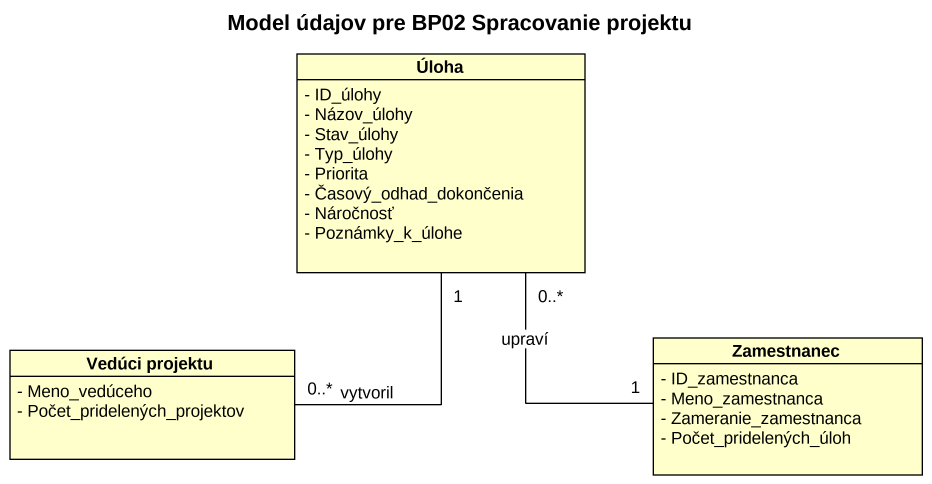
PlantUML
@startuml
title Model údajov pre BP02 Spracovanie projektu
hide circle
hide empty members
skinparam classAttributeIconSize 0
class Úloha {
  - ID_úlohy
  - Názov_úlohy
  - Stav_úlohy
  - Typ_úlohy
  - Priorita
  - Časový_odhad_dokončenia
  - Náročnosť
  - Poznámky_k_úlohe
}
class "Vedúci projektu" as Vedúci_projektu {
  - Meno_vedúceho
  - Počet_pridelených_projektov
}
class Zamestnanec {
  - ID_zamestnanca
  - Meno_zamestnanca
  - Zameranie_zamestnanca
  - Počet_pridelených_úloh
}
Úloha "1" -- "0..*" Vedúci_projektu : vytvoril
Zamestnanec "1" -up- "0..*" Úloha : upraví
@enduml
